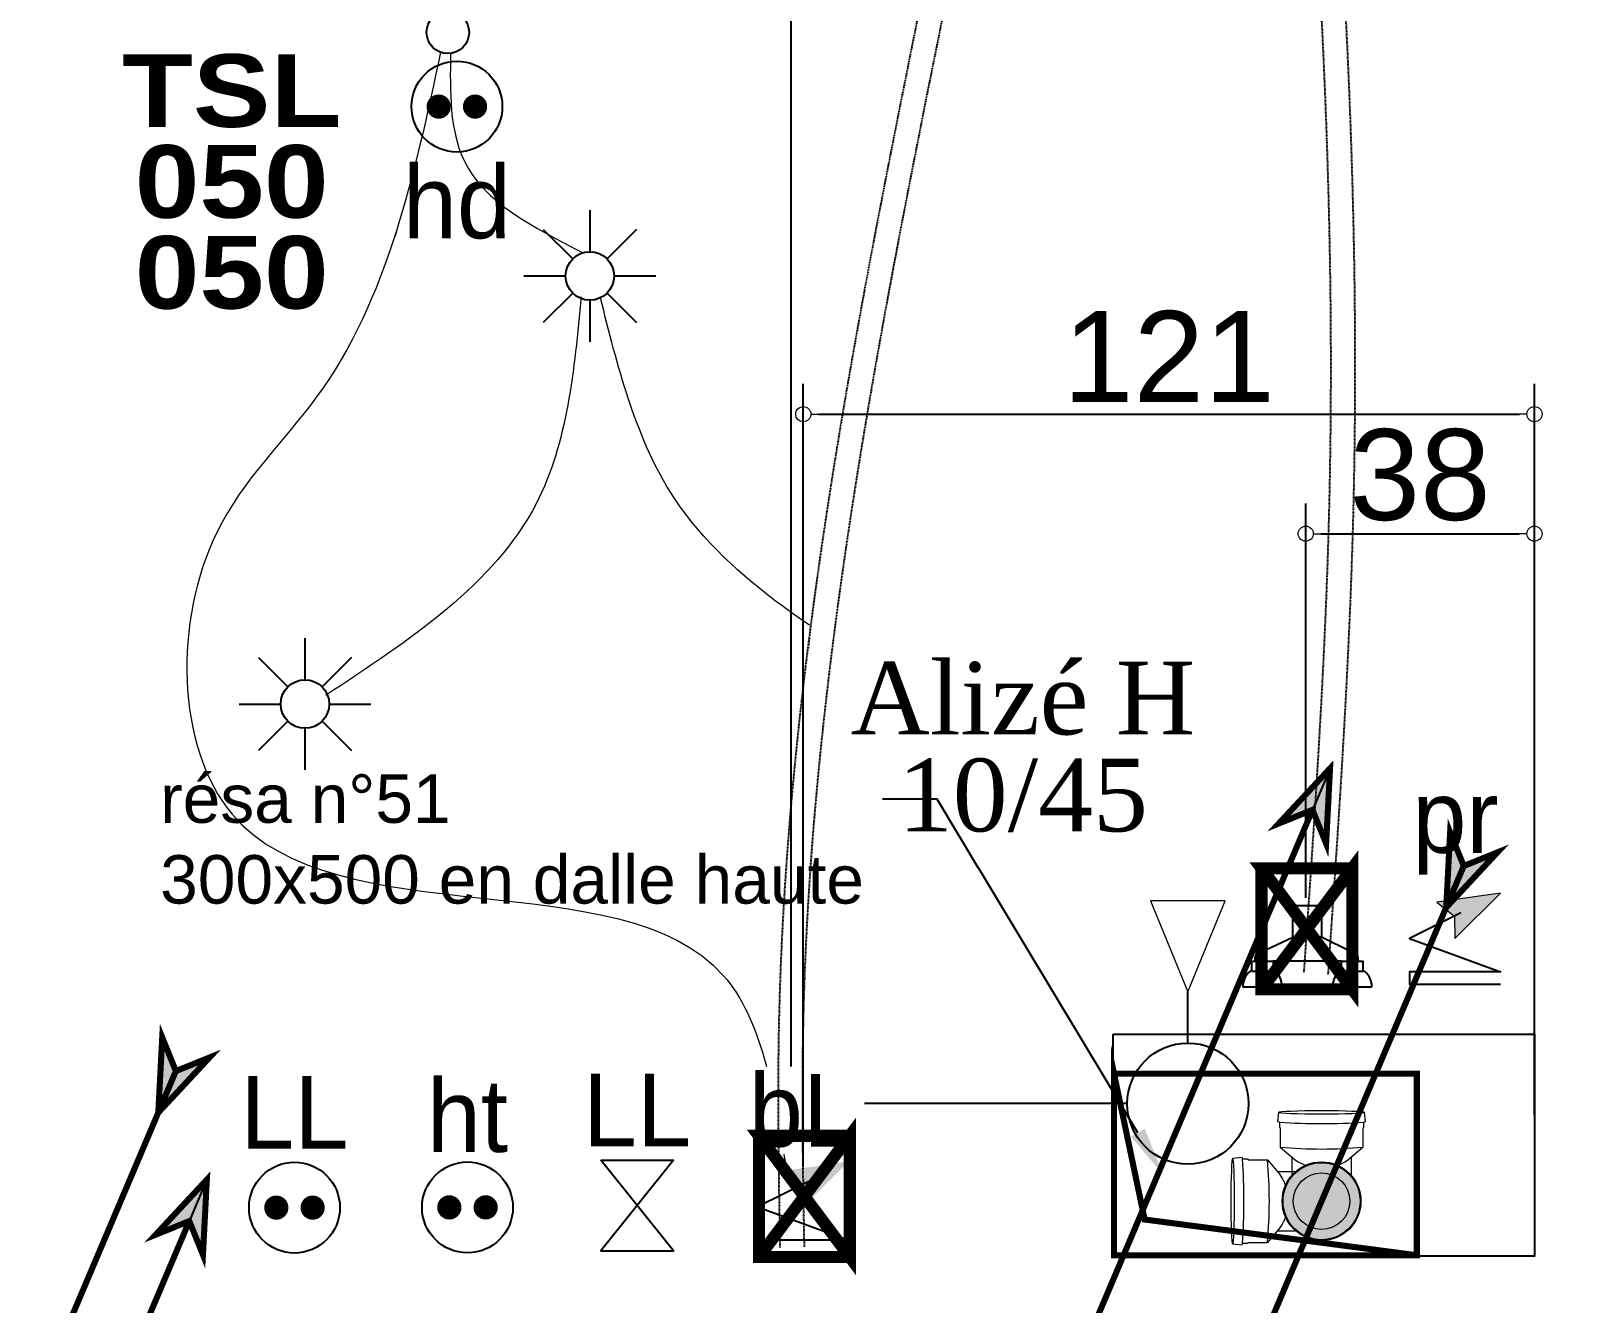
# Model space of a CAD drawing. Header units: millimetres. Extents: x 459337 to 526921, y -375392 to -289779.
# Drawn here: x 465344 to 467900, y -328790 to -326689 of the extents above; entities that cross this region are included whole.
import ezdxf
from ezdxf import colors
from ezdxf.entities.mleader import LeaderData, LeaderLine
from ezdxf.math import Vec2, Vec3

# ---------------------------------------------------------------- set-up
doc = ezdxf.new("R2010")
doc.units = ezdxf.units.MM
doc.set_wipeout_variables(frame=1)
doc.linetypes.add('prlm_ef', pattern=[0.165, 0.1, -0.065])
doc.linetypes.add('prlm_gaz', pattern=[36, 24, -3, 0, -3, 0, -3, 0, -3])
for name, color, linetype, lineweight in [('_GAZELEC-BOITE INCORPO', 36, 'Continuous', 18), ('_GAZELEC-RESERVATION', 1, 'Continuous', 18), ('_GAZELEC-RESERVATION 2', 132, 'Continuous', 18)]:
    doc.layers.add(name, color=color, linetype=linetype, lineweight=lineweight)
for name, color, linetype in [('_GAZELEC-EAU CHAUDE', 1, 'Continuous'), ('GAZ-EU FLECHE', 42, 'Continuous'), ('GAZ-FLECHE VMC', 93, 'Continuous'), ('prlm-CHAUFF-CONV', 20, 'Continuous'), ('prlm-EAU-CHU', 42, 'Continuous'), ('prlm-EAU-EF', 161, 'Continuous'), ('prlm-EAU-EUEV', 25, 'Continuous'), ('prlm-ELEC-CFO', 201, 'Continuous'), ('prlm-GAZ', 20, 'Continuous'), ('prlm-GT', 242, 'Continuous'), ('prlm-MOD', 64, 'Continuous'), ('prlm-VMC', 93, 'Continuous')]:
    doc.layers.add(name, color=color, linetype=linetype)
doc.styles.add('Arial', font='arial.ttf')
doc.styles.add('prlm-chauff-rad', font='ariblk.ttf', dxfattribs={"height": 12})
doc.styles.add('prlm-elec-cfo', font='comic.ttf', dxfattribs={"height": 12})
doc.styles.add('prlm-vmc', font='pala.ttf', dxfattribs={"height": 14})
doc.styles.get("Standard").update_dxf_attribs({"font": 'arial.ttf'})
doc.dimstyles.new('200', dxfattribs={"dimtxt": 150, "dimasz": 25, "dimexe": 50, "dimexo": 50, "dimgap": 20, "dimtad": 1, "dimdec": 0, "dimlfac": 0.1, "dimdsep": 46, "dimtxsty": 'Arial', "dimblk1": 'DOTBLANK', "dimblk2": 'DOTBLANK', "dimsah": 1, "dimcen": 25, "dimclrd": 5, "dimclre": 5, "dimadec": 0, "dimazin": 0, "dimtfac": 1, "dimtdec": 0, "dimtmove": 0, "dimatfit": 3, "dimldrblk": 'DOTBLANK', "dimfxl": 50, "dimtolj": 1, "dimtzin": 0, "dimarcsym": 0})

# ---------------------------------------------------------------- blocks, each defined once
blk = doc.blocks.new('xi.be')
at = {"layer": 'prlm-VMC', "color": 0, "linetype": 'ByBlock', "lineweight": 5, "flags": 128}
blk.add_lwpolyline([(-6.17, -15), (6.17, -15), (0, 0)], close=True, dxfattribs=at)
at = {"layer": 'prlm-VMC', "color": 0, "linetype": 'ByBlock', "lineweight": 5}
blk.add_solid([(0, -1), (5.17, -14), (-5.17, -14), (0, -1)], dxfattribs=at)
blk = doc.blocks.new('xi.chu')
at = {"layer": 'prlm-EAU-EUEV', "linetype": 'ByBlock', "lineweight": 5}
blk.add_hatch(color=0, dxfattribs=at).paths.add_polyline_path([(6.5, 0, 1), (-6.5, 0, 1)])
at = {"layer": 'prlm-EAU-EUEV', "color": 0, "linetype": 'ByBlock', "lineweight": 5}
blk.add_circle((0, 0), 6.5, dxfattribs=at)
blk = doc.blocks.new('xi.cceu2')
at = {"layer": 'prlm-EAU-CHU', "color": 0, "lineweight": 13}
for p, q in [((6.83, 4.34), (8.91, 6.84)), ((8.92, 6.85), (12.09, 6.85)), ((12.09, 6.85), (12.22, 6.97)), ((12.22, 6.97), (13.03, 6.97)), ((13.12, 7.25), (13.03, 6.97)), ((13.12, 7.25), (14.67, 7.11)), ((7.27, 4.87), (4.09, 4.87)), ((-4.87, -7.27), (-4.87, -4.09)), ((4.09, -4.87), (7.27, -4.87)), ((4.87, -4.09), (4.87, -7.27)), ((8.91, -6.84), (6.83, -4.34)), ((-4.34, -6.83), (-6.84, -8.91)), ((6.84, -8.91), (4.34, -6.83)), ((12.09, -6.85), (8.92, -6.85)), ((12.22, -6.97), (12.09, -6.85)), ((13.03, -6.97), (12.22, -6.97)), ((13.03, -6.94), (13.12, -7.25)), ((14.67, -7.11), (13.12, -7.25)), ((-6.85, -8.92), (-6.85, -12.09)), ((6.85, -12.09), (6.85, -8.92)), ((-6.85, -12.09), (-6.97, -12.22)), ((-6.97, -12.22), (-6.97, -13.03)), ((6.97, -12.22), (6.85, -12.09)), ((6.97, -13.03), (6.97, -12.22)), ((-7.25, -13.12), (-6.97, -13.03)), ((-7.25, -13.12), (-7.11, -14.67)), ((6.94, -13.03), (7.25, -13.12)), ((7.11, -14.67), (7.25, -13.12))]:
    blk.add_line(p, q, dxfattribs=at)
for radius in [6.36, 4.67]:
    blk.add_circle((0, 0), radius, dxfattribs=at)
for centre, radius, start, end in [((87.18, 0), 78.56, 174.9975, 185.0025), ((119.65, -0.01), 106.84, 176.2523, 183.719), ((11.68, 0.73), 6.05, 143.4458, 163.8668), ((11.68, -0.73), 6.05, 196.1332, 216.5542), ((-0.73, -11.68), 6.05, 106.1332, 126.5542), ((0.73, -11.68), 6.05, 53.4458, 73.8668), ((0, -87.18), 78.56, 84.9975, 95.0025), ((0.01, -119.65), 106.84, 86.281, 93.7477)]:
    blk.add_arc(centre, radius, start, end, dxfattribs=at)
at = {"layer": 'prlm-EAU-CHU', "color": 0, "lineweight": 13, "extrusion": (0, 0, -1)}
blk.add_ellipse((14.67, 0), major_axis=(0, -7.1), ratio=0.043635, dxfattribs=at)
at = {"layer": 'prlm-EAU-CHU', "color": 0, "lineweight": 13}
blk.add_ellipse((0, -14.67), major_axis=(7.1, 0), ratio=0.043635, dxfattribs=at)
blk = doc.blocks.new('xi.LLrob')
at = {"layer": 'prlm-EAU-EF', "color": 0}
blk.add_lwpolyline([(-6, 7.5), (6, 7.5), (-6, -7.5), (6, -7.5)], close=True, dxfattribs=at)
blk = doc.blocks.new('xi.LL')
at = {"color": 0, "lineweight": 5}
blk.add_wipeout([(-7.5, -7.5), (7.5, -7.5), (7.5, 7.5), (-7.5, 7.5)], dxfattribs=at).dxf.layer = 'prlm-ELEC-CFO'
at = {"layer": 'prlm-ELEC-CFO', "color": 0, "linetype": 'ByBlock', "lineweight": 5, "const_width": 2}
for points in [[(-4, 0, 1), (-2, 0, 1)], [(2, 0, 1), (4, 0, 1)]]:
    blk.add_lwpolyline(points, format="xyb", close=True, dxfattribs=at)
at = {"layer": 'prlm-ELEC-CFO', "color": 0, "linetype": 'ByBlock', "lineweight": -2}
blk.add_circle((0, 0), 7.5, dxfattribs=at)
blk = doc.blocks.new('xi.PCHT')
at = {"color": 0, "lineweight": 5}
blk.add_wipeout([(-7.5, -7.5), (7.5, -7.5), (7.5, 7.5), (-7.5, 7.5)], dxfattribs=at).dxf.layer = 'prlm-ELEC-CFO'
at = {"layer": 'prlm-ELEC-CFO', "color": 0, "linetype": 'ByBlock', "lineweight": 5, "const_width": 2}
for points in [[(-4, 0, 1), (-2, 0, 1)], [(2, 0, 1), (4, 0, 1)]]:
    blk.add_lwpolyline(points, format="xyb", close=True, dxfattribs=at)
at = {"layer": 'prlm-ELEC-CFO', "color": 0, "linetype": 'ByBlock', "lineweight": -2}
blk.add_circle((0, 0), 7.5, dxfattribs=at)
blk = doc.blocks.new('xi.PCHD')
at = {"color": 0, "lineweight": 5}
blk.add_wipeout([(-7.5, -7.5), (7.5, -7.5), (7.5, 7.5), (-7.5, 7.5)], dxfattribs=at).dxf.layer = 'prlm-ELEC-CFO'
at = {"layer": 'prlm-ELEC-CFO', "color": 0, "linetype": 'ByBlock', "lineweight": 5, "const_width": 2}
for points in [[(-4, 0, 1), (-2, 0, 1)], [(2, 0, 1), (4, 0, 1)]]:
    blk.add_lwpolyline(points, format="xyb", close=True, dxfattribs=at)
at = {"layer": 'prlm-ELEC-CFO', "color": 0, "linetype": 'ByBlock', "lineweight": -2}
blk.add_circle((0, 0), 7.5, dxfattribs=at)
blk = doc.blocks.new('xi.PR')
at = {"layer": 'prlm-ELEC-CFO', "lineweight": 5}
blk.add_hatch(color=0, dxfattribs=at).paths.add_polyline_path([(-3, 6), (-0.1, 3.7), (0, 0), (7.5, 7.5)])
at = {"layer": 'prlm-ELEC-CFO', "color": 0, "lineweight": 5, "flags": 128}
blk.add_lwpolyline([(-3, 6), (-0.1, 3.7), (0, 0), (7.5, 7.5)], close=True, dxfattribs=at)
at = {"layer": 'prlm-ELEC-CFO', "color": 0}
blk.add_lwpolyline([(0.95, 4.23), (-7.5, 0), (7.5, -5.5), (-7.5, -5.5), (-7.5, -7.5), (7.5, -7.5)], dxfattribs=at)
blk = doc.blocks.new('xi.DA')
at = {"layer": 'prlm-ELEC-CFO', "color": 0}
for points in [[(0.61, -1.67), (7.04, 4.05), (1.81, 7.01)], [(4.05, 1.39), (-1.17, 4.34)]]:
    blk.add_lwpolyline(points, dxfattribs=at)
blk.add_circle((-2, -4), 3.5, dxfattribs=at)
blk = doc.blocks.new('xi.BL')
at = {"color": 0, "lineweight": 5}
blk.add_wipeout([(-7.5, -7.5), (7.5, -7.5), (7.5, 7.5), (-7.5, 7.5)], dxfattribs=at).dxf.layer = 'prlm-ELEC-CFO'
at = {"layer": 'prlm-ELEC-CFO', "lineweight": 5}
blk.add_hatch(color=0, dxfattribs=at).paths.add_polyline_path([(-3, 6), (-0.1, 3.7), (0, 0), (7.5, 7.5)])
at = {"layer": 'prlm-ELEC-CFO', "color": 0}
blk.add_lwpolyline([(0.95, 4.23), (-7.5, 0), (7.5, -5.5), (-7.5, -5.5), (-7.5, -7.5), (7.5, -7.5)], dxfattribs=at)
blk = doc.blocks.new('xi.SPOT')
at = {"color": 0, "lineweight": 5}
blk.add_wipeout([(-4, 0), (-2.83, -2.83), (0, -4), (2.83, -2.83), (4, 0), (2.83, 2.83), (0, 4), (-2.83, 2.83)], dxfattribs=at).dxf.layer = 'prlm-ELEC-CFO'
at = {"layer": 'prlm-ELEC-CFO', "color": 0, "linetype": 'ByBlock', "lineweight": -2, "flags": 128}
for points in [[(0, 10.88), (0, 4)], [(-7.69, 7.69), (-2.83, 2.83)], [(7.69, 7.69), (2.83, 2.83)], [(-10.88, 0), (-4, 0)], [(4, 0), (10.88, 0)], [(-2.83, -2.83), (-7.69, -7.69)], [(0, -4), (0, -10.88)], [(2.83, -2.83), (7.69, -7.69)]]:
    blk.add_lwpolyline(points, dxfattribs=at)
at = {"layer": 'prlm-ELEC-CFO', "color": 0, "linetype": 'ByBlock', "lineweight": -2}
blk.add_circle((0, 0), 4, dxfattribs=at)
blk = doc.blocks.new('xi.dchrob')
at = {"layer": 'prlm-MOD', "color": 161}
for p, q in [((8.16, -2.3), (8.16, 2.3)), ((13.38, 1.16), (13.38, -1.16))]:
    blk.add_line(p, q, dxfattribs=at)
for points in [[(0, 10.66), (0, 4.16)], [(4.19, -5.66), (4.19, 5.66)], [(5.77, 7.56), (8.16, 2.38)], [(5.77, -7.26), (8.16, -2.37)], [(0, -4.16), (0, -10.66)]]:
    blk.add_lwpolyline(points, dxfattribs=at)
for points in [[(2.5, 9.16), (4.19, 9.16), (4.19, 5.66), (2.5, 5.66)], [(13.38, -2.37), (8.16, -2.37), (8.16, 2.38), (13.38, 2.38)], [(2.5, -5.66), (4.19, -5.66), (4.19, -9.16), (2.5, -9.16)]]:
    blk.add_lwpolyline(points, close=True, dxfattribs=at)
for centre, radius, start, end in [((0, 7.41), 3.25, 32.579, 90), ((4.65, 7.56), 1.13, 0, 114.0743), ((0, 7.41), 3.25, 270, 327.421), ((0, -7.41), 3.25, 32.579, 90), ((4.65, -7.26), 1.13, 245.9257, 360), ((0, -7.41), 3.25, 270, 327.421)]:
    blk.add_arc(centre, radius, start, end, dxfattribs=at)
blk = doc.blocks.new('FLECHE1')
h = blk.add_hatch(color=256)
h.dxf.hatch_style = 1
h.paths.add_polyline_path([(495907.1, -370439.6), (495913.6, -370315.5), (495936.1, -370371.1), (495991.7, -370348.6)])
for p, q in [((495907.1, -370439.6), (496141.3, -369887.2)), ((495913.6, -370315.5), (495907.1, -370439.6)), ((495913.6, -370315.5), (495907.1, -370439.6)), ((495936.1, -370371.1), (495913.6, -370315.5)), ((495936.1, -370371.1), (495913.6, -370315.5)), ((495991.7, -370348.6), (495907.1, -370439.6)), ((495907.1, -370439.6), (495991.7, -370348.6)), ((495936.1, -370371.1), (495991.7, -370348.6)), ((495991.7, -370348.6), (495936.1, -370371.1)), ((495907.1, -370439.6), (495936.1, -370371.1))]:
    blk.add_line(p, q)
at = {"const_width": 10}
for points in [[(495936.1, -370371.1), (496141.3, -369887.2)], [(495907.1, -370439.6), (495913.6, -370315.5), (495936.1, -370371.1), (495991.7, -370348.6), (495907.1, -370439.6)]]:
    blk.add_lwpolyline(points, dxfattribs=at)
blk = doc.blocks.new('FLECHE2')
h = blk.add_hatch(color=256)
h.dxf.hatch_style = 1
h.paths.add_polyline_path([(496271.9, -370023.3), (496278.4, -369899.2), (496300.9, -369954.8), (496356.5, -369932.3)])
at = {"const_width": 10}
for points in [[(496066.7, -370507.2), (496300.9, -369954.8), (496356.5, -369932.3), (496271.9, -370023.3), (496300.9, -369954.8), (496278.4, -369899.2), (496271.9, -370023.3), (496356.5, -369932.3), (496300.9, -369954.8), (496278.4, -369899.2), (496271.9, -370023.3)], [(496271.9, -370023.3), (496278.4, -369899.2), (496300.9, -369954.8), (496356.5, -369932.3), (496271.9, -370023.3)]]:
    blk.add_lwpolyline(points, dxfattribs=at)
blk = doc.blocks.new('_DOTBLANK')
at = {"color": 0, "linetype": 'ByBlock'}
blk.add_line((-0.5, 0), (-1, 0), dxfattribs=at)
blk.add_circle((0, 0), 0.5, dxfattribs=at)
blk = doc.blocks.new('*D164')
at = {"layer": '_GAZELEC-BOITE INCORPO', "color": 5, "lineweight": -2, "transparency": 16777216}
for p, q in [((467448.8, -328120.8), (467448.8, -327469.3)), ((467826.4, -328120.8), (467826.4, -327469.3)), ((467473.8, -327519.3), (467801.4, -327519.3))]:
    blk.add_line(p, q, dxfattribs=at)
at = {"layer": '_GAZELEC-BOITE INCORPO', "color": 5, "lineweight": -2, "transparency": 16777216, "xscale": 25, "yscale": 25, "zscale": 25, "rotation": 180}
blk.add_blockref('_DOTBLANK', (467448.8, -327519.3), dxfattribs=at)
at = {"layer": '_GAZELEC-BOITE INCORPO', "color": 5, "lineweight": -2, "transparency": 16777216, "xscale": 25, "yscale": 25, "zscale": 25}
blk.add_blockref('_DOTBLANK', (467826.4, -327519.3), dxfattribs=at)
at = {"layer": '_GAZELEC-BOITE INCORPO', "color": 0, "transparency": 16777216, "insert": (467637.6, -327422.7), "char_height": 150, "attachment_point": 5, "style": 'Arial'}
blk.add_mtext('\\A1;38', dxfattribs=at)
blk = doc.blocks.new('*D165')
at = {"layer": '_GAZELEC-BOITE INCORPO', "color": 5, "lineweight": -2, "transparency": 16777216}
for p, q in [((466619.3, -328566.1), (466619.3, -327271.9)), ((467826.5, -328479), (467826.5, -327271.9)), ((466644.3, -327321.9), (467801.5, -327321.9))]:
    blk.add_line(p, q, dxfattribs=at)
at = {"layer": '_GAZELEC-BOITE INCORPO', "color": 5, "lineweight": -2, "transparency": 16777216, "xscale": 25, "yscale": 25, "zscale": 25, "rotation": 180}
blk.add_blockref('_DOTBLANK', (466619.3, -327321.9), dxfattribs=at)
at = {"layer": '_GAZELEC-BOITE INCORPO', "color": 5, "lineweight": -2, "transparency": 16777216, "xscale": 25, "yscale": 25, "zscale": 25}
blk.add_blockref('_DOTBLANK', (467826.5, -327321.9), dxfattribs=at)
at = {"layer": '_GAZELEC-BOITE INCORPO', "color": 0, "transparency": 16777216, "insert": (467222.9, -327226.6), "char_height": 150, "attachment_point": 5, "style": 'Arial'}
blk.add_mtext('\\A1;121', dxfattribs=at)

msp = doc.modelspace()

# ---------------------------------------------------------------- linework, layer by layer
at = {"layer": '_GAZELEC-BOITE INCORPO', "const_width": 20}
msp.add_lwpolyline([(467425.7, -328071.77), (467375.7, -328071.77), (467375.7, -328271.764), (467525.7, -328271.77), (467525.7, -328071.77), (467375.7, -328071.77), (467525.7, -328271.77), (467525.694, -328071.77), (467375.7, -328271.764)], dxfattribs=at)
at = {"layer": '_GAZELEC-RESERVATION 2', "const_width": 10}
msp.add_lwpolyline([(467132.246, -328710.833), (467132.246, -328410.833), (467632.246, -328410.833), (467632.246, -328710.833), (467132.246, -328710.833), (467132.246, -328410.833), (467182.866, -328651.839), (467632.246, -328710.833)], dxfattribs=at)
at = {"layer": 'prlm-ELEC-CFO', "lineweight": 13}
for points in [[(466252.808, -327127.882), (466178.708, -327469.017), (465830.716, -327786.473)], [(466797.74, -327775.281), (466398.926, -327448.869), (466284.449, -327129.709)]]:
    msp.add_spline(points, degree=3, dxfattribs=at)
at = {"layer": 'prlm-GT', "ltscale": 50}
msp.add_lwpolyline([(467131.062, -328345.7), (467826.461, -328345.7), (467826.461, -328712.333), (467131.062, -328712.333)], close=True, dxfattribs=at)
at = {"layer": 'prlm-VMC'}
msp.add_lwpolyline([(467154.174, -328460.433), (466599.149, -328460.433), (466599.149, -326351.884), (467615.436, -326351.884), (467615.436, -322906.891)], dxfattribs=at)
at = {"layer": 'prlm-VMC', "ltscale": 50}
msp.add_lwpolyline([(467254.174, -328360.433), (467254.174, -328275.7)], dxfattribs=at)
at = {"layer": 'prlm-VMC'}
msp.add_circle((467254.174, -328460.433), 100, dxfattribs=at)

# ---------------------------------------------------------------- block references
at = {"layer": 'GAZ-EU FLECHE'}
for name, p in [('FLECHE2', (-30717.461, 41548.029)), ('FLECHE1', (-28665.865, 41266.689))]:
    msp.add_blockref(name, p, dxfattribs=at)
at = {"layer": 'GAZ-FLECHE VMC', "rotation": 180}
for name, p in [('FLECHE2', (963321.378, -698966.557)), ('FLECHE1', (961541.724, -699025.59))]:
    msp.add_blockref(name, p, dxfattribs=at)
at = {"layer": 'prlm-EAU-CHU', "ltscale": 50, "xscale": 10, "yscale": 10, "zscale": 10, "rotation": 179.9999999999994}
msp.add_blockref('xi.cceu2', (467474.914, -328621.596), dxfattribs=at)
at = {"layer": 'prlm-EAU-EF', "xscale": 10, "yscale": 10, "zscale": 10}
msp.add_blockref('xi.LLrob', (466345.011, -328628.691), dxfattribs=at)
at = {"layer": 'prlm-EAU-EUEV', "ltscale": 50, "xscale": 10, "yscale": 10, "zscale": 10}
msp.add_blockref('xi.chu', (467474.914, -328621.596), dxfattribs=at)
at = {"layer": 'prlm-ELEC-CFO', "xscale": 10, "yscale": 10, "zscale": 10}
msp.add_blockref('xi.PR', (467695.182, -328187.962), dxfattribs=at)
at = {"layer": 'prlm-MOD', "xscale": 10, "yscale": 10, "zscale": 10, "rotation": 90.0000000000002}
msp.add_blockref('xi.dchrob', (467451.35, -328267.357), dxfattribs=at)
at = {"layer": 'prlm-VMC', "ltscale": 50, "xscale": 10, "yscale": 10, "zscale": 10, "rotation": 179.9999933317503}
msp.add_blockref('xi.be', (467254.174, -328275.7), dxfattribs=at)

# ---------------------------------------------------------------- texts
at = {"layer": 'prlm-ELEC-CFO', "lineweight": 20, "char_height": 120, "attachment_point": 5, "line_spacing_factor": 0.8, "style": 'prlm-elec-cfo', "bg_fill": 3, "box_fill_scale": 1.1, "bg_fill_color": 256, "bg_fill_transparency": 0}
for s, insert in [('hd', (466047.465, -326972.332)), ('LL', (465779.069, -328474.724)), ('ht', (466064.714, -328481.08))]:
    msp.add_mtext(s, dxfattribs=dict(at, insert=insert))

# ---------------------------------------------------------------- next in the draw order: block references
at = {"layer": 'prlm-ELEC-CFO', "xscale": 10, "yscale": 10, "zscale": 10}
for name, p in [('xi.PCHD', (466047.394, -326814.01)), ('xi.SPOT', (466828.694, -327800.616)), ('xi.LL', (465779.261, -328632.188)), ('xi.PCHT', (466064.897, -328631.84))]:
    msp.add_blockref(name, p, dxfattribs=at)

# ---------------------------------------------------------------- next in the draw order: texts
at = {"layer": 'prlm-EAU-EF', "lineweight": 20, "insert": (466344.82, -328471.227), "char_height": 120, "attachment_point": 5, "line_spacing_factor": 0.8, "style": 'prlm-elec-cfo', "bg_fill": 3, "box_fill_scale": 1.1, "bg_fill_color": 256, "bg_fill_transparency": 0}
msp.add_mtext('LL', dxfattribs=at)
at = {"layer": 'prlm-ELEC-CFO', "lineweight": 20, "insert": (467696.135, -328004.456), "char_height": 120, "attachment_point": 5, "line_spacing_factor": 0.8, "style": 'prlm-elec-cfo', "bg_fill": 3, "box_fill_scale": 1.1, "bg_fill_color": 256, "bg_fill_transparency": 0}
msp.add_mtext('pr', dxfattribs=at)

# ---------------------------------------------------------------- next in the draw order: linework, layer by layer
at = {"layer": 'prlm-ELEC-CFO', "lineweight": 13}
for points in [[(466020.596, -326724.354), (465815.866, -327293.404), (465651.428, -327516.289), (465676.206, -327982.323), (466487.133, -328248.639), (466589.112, -328556.167)], [(466036.83, -326726.144), (466059.202, -326903.303), (466255.647, -327055.37)]]:
    msp.add_spline(points, degree=3, dxfattribs=at)

# ---------------------------------------------------------------- next in the draw order: block references
at = {"layer": 'GAZ-EU FLECHE'}
msp.add_blockref('FLECHE2', (-28591.226, 41886.751), dxfattribs=at)
at = {"layer": 'prlm-ELEC-CFO', "xscale": 10, "yscale": 10, "zscale": 10}
msp.add_blockref('xi.DA', (466052.445, -326651.42), dxfattribs=at)

# ---------------------------------------------------------------- next in the draw order: texts
at = {"layer": 'prlm-VMC', "ltscale": 25, "insert": (466981.86, -327871.754), "char_height": 120, "width": 586.14744, "attachment_point": 5, "line_spacing_factor": 0.8, "style": 'prlm-vmc', "bg_fill": 2}
msp.add_mtext('Alizé H 10/45', dxfattribs=at)

# ---------------------------------------------------------------- next in the draw order: dimensions: what is measured, and where the dimension line sits
at = {"layer": '_GAZELEC-BOITE INCORPO'}
dim = msp.add_linear_dim(base=(467826.409, -327519.319), p1=(467448.85, -328170.812), p2=(467826.409, -328170.812), dimstyle='200', dxfattribs=at)
dim.commit()
dim.dimension.update_dxf_attribs({"geometry": '*D164', "text_midpoint": (467637.629, -327422.682)})

# ---------------------------------------------------------------- next in the draw order: linework, layer by layer
at = {"layer": '_GAZELEC-EAU CHAUDE', "linetype": 'prlm_ef'}
msp.add_open_spline([(467229.278, -323486.667), (467234.965, -323595.216), (467240.645, -323703.609), (467249.023, -323834.135), (467250.517, -323856.53), (467253.625, -323901.319), (467255.237, -323923.71), (467260.234, -323990.875), (467263.783, -324035.641), (467274.999, -324169.917), (467283.234, -324259.407), (467309.545, -324527.889), (467329.227, -324706.894), (467358.15, -324965.701), (467367.101, -325045.287), (467384.909, -325204.545), (467393.768, -325284.219), (467419.9, -325523.368), (467436.729, -325682.967), (467481.655, -326148.784), (467505.956, -326455.376), (467521.912, -326825.575), (467524.169, -326888.872), (467529.372, -327078.799), (467530.751, -327205.465), (467529.135, -327387.92), (467528.157, -327443.682), (467525.616, -327538.282), (467524.318, -327577.106), (467521.288, -327654.719), (467519.557, -327693.511), (467513.837, -327809.841), (467509.32, -327887.335), (467498.456, -328059.005), (467491.925, -328153.153), (467485.399, -328247.22)], degree=3, knots=[0, 0, 0, 0, 326.03542969, 326.03542969, 393.61096363, 393.61096363, 461.18649758, 461.18649758, 596.33756548, 596.33756548, 866.63970127, 866.63970127, 1407.24397285, 1407.24397285, 1647.07416241, 1647.07416241, 1886.90435196, 1886.90435196, 2366.56473107, 2366.56473107, 3285.64135204, 3285.64135204, 3475.14638955, 3475.14638955, 3854.15646456, 3854.15646456, 4020.9420715, 4020.9420715, 4137.08388649, 4137.08388649, 4253.22570147, 4253.22570147, 4485.50933144, 4485.50933144, 4768.16949172, 4768.16949172, 4768.16949172, 4768.16949172], dxfattribs=at)
at = {"layer": 'prlm-EAU-EF', "linetype": 'prlm_ef'}
for points in [[(467189.333, -323488.76), (467209.647, -323844.6), (467314.517, -324935.371), (467486.386, -327508.863), (467445.495, -328244.452)], [(469573.381, -337141.38), (469315.223, -337128.212), (469036.564, -337041.901), (468775.91, -336875.957), (468603.235, -336646.025), (468508.366, -336414.056), (468435.322, -335770.198), (468435.322, -334978.025), (468435.322, -333361.313), (468435.322, -330685.626), (468435.322, -328317.251), (468410.934, -327468.598), (468291.085, -326679.373), (467943.041, -325710.335), (467568.217, -324974.486), (467368.667, -324459.885), (467274.463, -323799.129), (467274.463, -323511.55)]]:
    msp.add_spline(points, degree=3, dxfattribs=at)
at = {"layer": 'prlm-GAZ', "linetype": 'prlm_gaz', "ltscale": 0.8}
msp.add_spline([(469571.415, -336807.711), (469290.753, -336765.427), (468897.452, -336556.381), (468659.861, -336259.854), (468501.808, -335836.835), (468485.378, -335529.011), (468485.378, -335147.288), (468485.378, -333967.02), (468485.378, -331796.148), (468485.378, -328049.941), (468485.378, -327614.915), (467854.097, -325325.854), (467389.572, -324326.723), (467300.075, -323503.09)], degree=3, dxfattribs=at)

# ---------------------------------------------------------------- next in the draw order: block references
at = {"layer": 'GAZ-FLECHE VMC', "rotation": 180}
msp.add_blockref('FLECHE1', (963396.017, -698346.494), dxfattribs=at)
at = {"layer": 'prlm-ELEC-CFO', "xscale": 10, "yscale": 10, "zscale": 10}
for p in [(466266.95, -327093.74), (465796.574, -327800.616)]:
    msp.add_blockref('xi.SPOT', p, dxfattribs=at)

# ---------------------------------------------------------------- next in the draw order: texts
at = {"layer": 'prlm-CHAUFF-CONV', "lineweight": 20, "insert": (465675.621, -326938.479), "char_height": 120, "width": 328.23602, "attachment_point": 5, "rotation": 0.022187, "line_spacing_factor": 0.75, "style": 'prlm-chauff-rad', "bg_fill": 3, "box_fill_scale": 1.1, "bg_fill_color": 256, "bg_fill_transparency": 0}
msp.add_mtext('TSL\\P050\\P050', dxfattribs=at)
at = {"layer": 'prlm-ELEC-CFO', "lineweight": 20, "insert": (466618.691, -328472.339), "char_height": 120, "attachment_point": 5, "line_spacing_factor": 0.8, "style": 'prlm-elec-cfo', "bg_fill": 3, "box_fill_scale": 1.1, "bg_fill_color": 256, "bg_fill_transparency": 0}
msp.add_mtext('bL', dxfattribs=at)

# ---------------------------------------------------------------- next in the draw order: block references
at = {"layer": 'prlm-ELEC-CFO', "xscale": 10, "yscale": 10, "zscale": 10}
msp.add_blockref('xi.BL', (466618.884, -328631.167), dxfattribs=at)

# ---------------------------------------------------------------- next in the draw order: linework, layer by layer
at = {"layer": '_GAZELEC-BOITE INCORPO', "const_width": 20}
msp.add_lwpolyline([(466596.096, -328513.718), (466546.096, -328513.718), (466546.096, -328713.712), (466696.096, -328713.718), (466696.096, -328513.718), (466546.096, -328513.718), (466696.096, -328713.718), (466696.09, -328513.718), (466546.096, -328713.712)], dxfattribs=at)
at = {"layer": '_GAZELEC-EAU CHAUDE', "linetype": 'prlm_ef'}
msp.add_open_spline([(467164.819, -323487.439), (467166.368, -323506.099), (467167.92, -323524.801), (467172.406, -323581.043), (467175.17, -323618.717), (467177.933, -323670.008), (467178.566, -323683.452), (467179.52, -323708.231), (467179.872, -323719.565), (467180.41, -323742.192), (467180.598, -323753.492), (467180.963, -323787.354), (467180.939, -323809.876), (467180.599, -323850.998), (467180.334, -323869.616), (467179.823, -323899.488), (467179.612, -323910.763), (467179.171, -323933.318), (467178.938, -323944.595), (467178.205, -323978.429), (467177.668, -324000.986), (467175.912, -324068.658), (467174.547, -324113.775), (467169.851, -324249.122), (467165.919, -324339.348), (467151.564, -324609.916), (467138.585, -324790.151), (467115.58, -325036.497), (467108.848, -325102.939), (467087.028, -325302.072), (467070.313, -325434.568), (467042.758, -325625.731), (467033.784, -325684.684), (467019.473, -325773.804), (467014.487, -325804.03), (467004.278, -325864.423), (466999.055, -325894.592), (466983.079, -325985.026), (466972.016, -326045.218), (466937.936, -326225.559), (466914.027, -326345.476), (466850.603, -326659.617), (466810.645, -326853.604), (466754.556, -327149.881), (466736.124, -327251.944), (466705.684, -327435.047), (466693.138, -327516.018), (466670.391, -327678.285), (466660.19, -327759.571), (466633.978, -328003.712), (466622.355, -328166.853), (466618.591, -328343.841), (466618.356, -328357.752), (466617.997, -328385.595), (466617.873, -328399.524), (466617.645, -328441.333), (466617.687, -328469.236), (466618.22, -328553.033), (466619.121, -328609.014), (466620.302, -328675.817), (466620.495, -328686.533), (466620.687, -328697.252)], degree=3, knots=[0, 0, 0, 0, 56.13235934, 56.13235934, 168.39707802, 168.39707802, 208.1791434, 208.1791434, 241.57956258, 241.57956258, 274.97998176, 274.97998176, 341.78082011, 341.78082011, 397.25643091, 397.25643091, 430.98492109, 430.98492109, 464.71341128, 464.71341128, 532.17039166, 532.17039166, 667.08435241, 667.08435241, 936.91227391, 936.91227391, 1476.5681169, 1476.5681169, 1676.09133221, 1676.09133221, 2075.13776281, 2075.13776281, 2253.38293161, 2253.38293161, 2344.9604168, 2344.9604168, 2436.537902, 2436.537902, 2619.69287238, 2619.69287238, 2986.00281315, 2986.00281315, 3580.46875017, 3580.46875017, 3892.46943502, 3892.46943502, 4139.17852055, 4139.17852055, 4385.88760609, 4385.88760609, 4879.30577716, 4879.30577716, 4921.39971948, 4921.39971948, 4963.49366179, 4963.49366179, 5047.68154641, 5047.68154641, 5216.05731566, 5216.05731566, 5248.21107592, 5248.21107592, 5248.21107592, 5248.21107592], dxfattribs=at)
at = {"layer": 'prlm-EAU-EF', "linetype": 'prlm_ef'}
msp.add_spline([(467124.956, -323490.748), (467139.671, -323714.362), (467139.671, -323907.055), (466979.18, -325772.08), (466647.13, -327556.61), (466578.593, -328344.477), (466580.694, -328697.971)], degree=3, dxfattribs=at)

# ---------------------------------------------------------------- next in the draw order: dimensions: what is measured, and where the dimension line sits
at = {"layer": '_GAZELEC-BOITE INCORPO'}
dim = msp.add_linear_dim(base=(467826.461, -327321.93), p1=(466619.281, -328616.132), p2=(467826.461, -328529.016), dimstyle='200', dxfattribs=at)
dim.commit()
dim.dimension.update_dxf_attribs({"geometry": '*D165', "text_midpoint": (467222.871, -327226.623)})

# ---------------------------------------------------------------- next in the draw order: leaders
at = {"layer": '_GAZELEC-RESERVATION', "color": 6}
ml = msp.add_multileader_mtext('Standard', dxfattribs=at)
ml.set_content('résa n°51\\P300x500 en dalle haute', color=6)
ml.set_leader_properties()
ml.build(insert=Vec2(0, 0))
ml.multileader.update_dxf_attribs({"has_text_frame": 1, "arrow_head_size": 80, "scale": 20})
ctx = ml.context
ctx.base_point, ctx.scale, ctx.char_height, ctx.arrow_head_size, ctx.landing_gap_size, ctx.plane_origin = Vec3(465517.501, -327957.491), 20, 80, 80, 40, Vec3(459806.918, -327178.907)
notes = []
notes.append((ctx, [(0, (1, 1, 0), (466840.088, -327957.491), (-1, 0), 89.845, [(0, [(467213, -328577.152)], 0, [])])]))
ctx.mtext.insert, ctx.mtext.width, ctx.mtext.flow_direction = Vec3(465557.501, -327916.782), 1568.85041, 5
for ctx, leaders in notes:
    for number, flags, end, landing, length, lines in leaders:
        leader = LeaderData()
        leader.index, (leader.has_last_leader_line, leader.has_dogleg_vector, leader.attachment_direction) = number, flags
        leader.last_leader_point, leader.dogleg_vector, leader.dogleg_length = Vec3(end), Vec3(landing), length
        for number, points, colour, breaks in lines:
            line = LeaderLine()
            line.index, line.vertices, line.color, line.breaks = number, Vec3.list(points), colors.encode_raw_color(colour), breaks
            leader.lines.append(line)
        ctx.leaders.append(leader)

doc.saveas('drawing.dxf')
